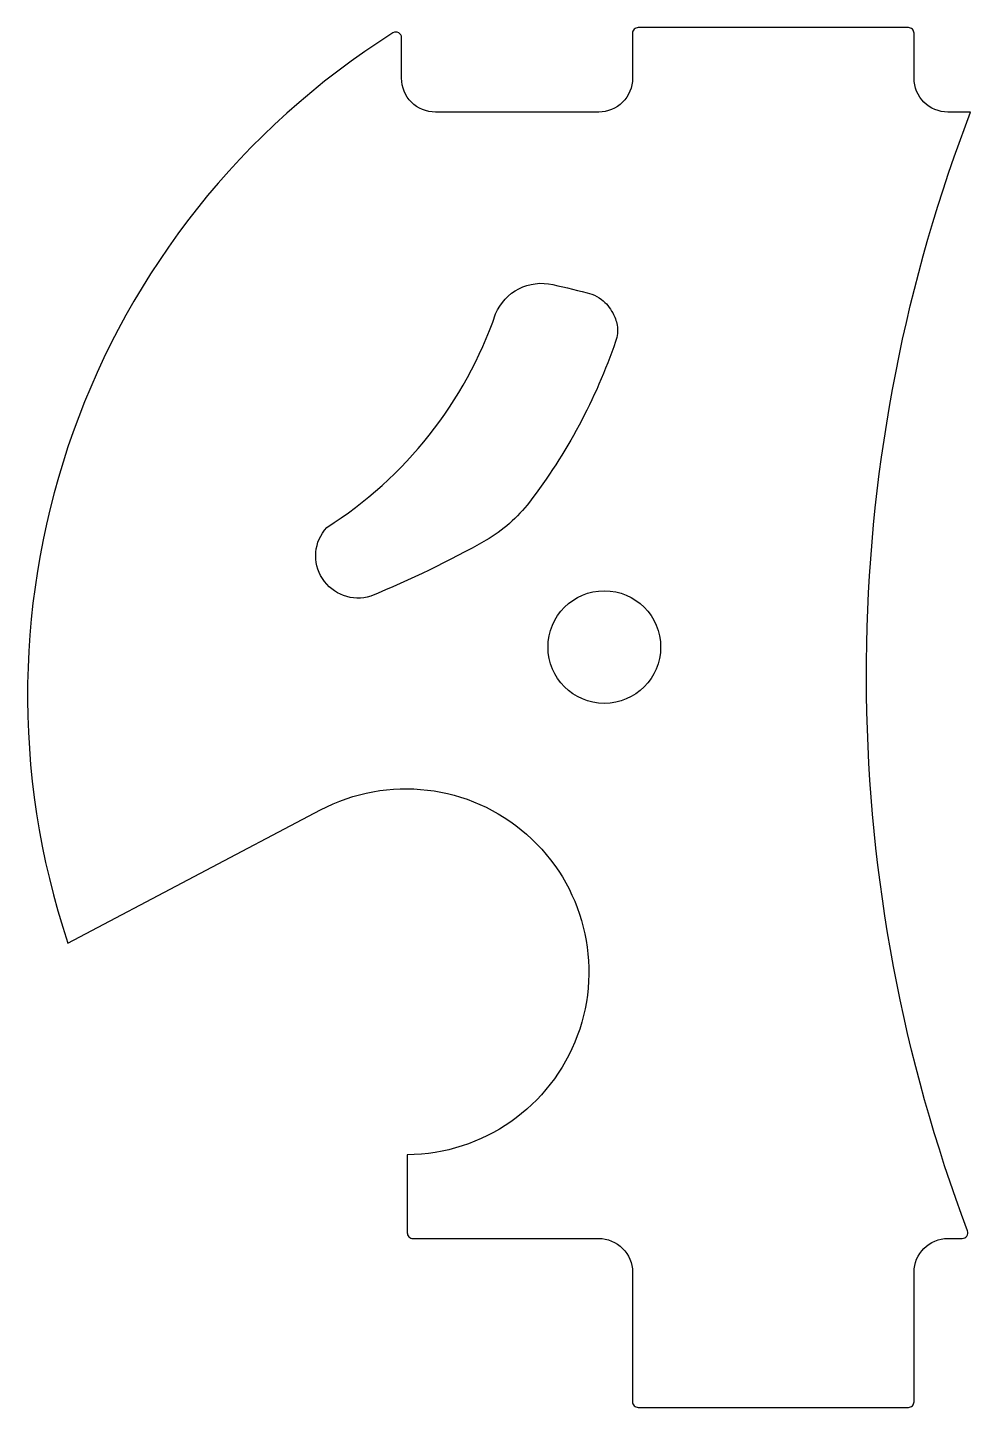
# Model space of a CAD drawing. Header units: millimetres. Extents: x -16.7 to 0, y -3 to 21.5.
import ezdxf

# ---------------------------------------------------------------- set-up
doc = ezdxf.new("R2010")
doc.units = ezdxf.units.MM

msp = doc.modelspace()

# ---------------------------------------------------------------- linework, layer by layer
for points in [[(0, 20), (-0.4, 20, -0.414214), (-1, 20.6), (-1, 21.4, 0.414214), (-1.1, 21.5), (-5.9, 21.5, 0.414214), (-6, 21.4), (-6, 20.6, -0.414214), (-6.6, 20), (-9.5, 20, -0.414214), (-10.1, 20.6), (-10.1, 21.32, 0.590329), (-10.253, 21.405, 0.345585), (-16.025, 5.244), (-11.541, 7.609, -1.272743), (-10, 1.485), (-10, 0.1, 0.414214), (-9.9, 0), (-6.6, 0, -0.414214), (-6, -0.6), (-6, -2.9, 0.414214), (-5.9, -3), (-1.1, -3, 0.414214), (-1, -2.9), (-1, -0.6, -0.414214), (-0.4, 0), (-0.145, 0, 0.52406), (-0.051, 0.135, -0.175504), (-0.291, 19.203)], [(-8.43, 16.415, -0.367939), (-7.412, 16.936, -0.015413), (-6.72, 16.766, -0.077212), (-6.55, 16.674, -0.099214), (-6.351, 16.433, -0.089186), (-6.273, 16.218, -0.119718), (-6.3, 15.927, -0.081202), (-7.831, 13.073, -0.098721), (-8.601, 12.398, -0.032658), (-10.648, 11.405, -0.766584), (-11.429, 12.625, 0.169704)]]:
    msp.add_lwpolyline(points, format="xyb", close=True)
msp.add_circle((-6.5, 10.5), 1)

doc.saveas('drawing.dxf')
